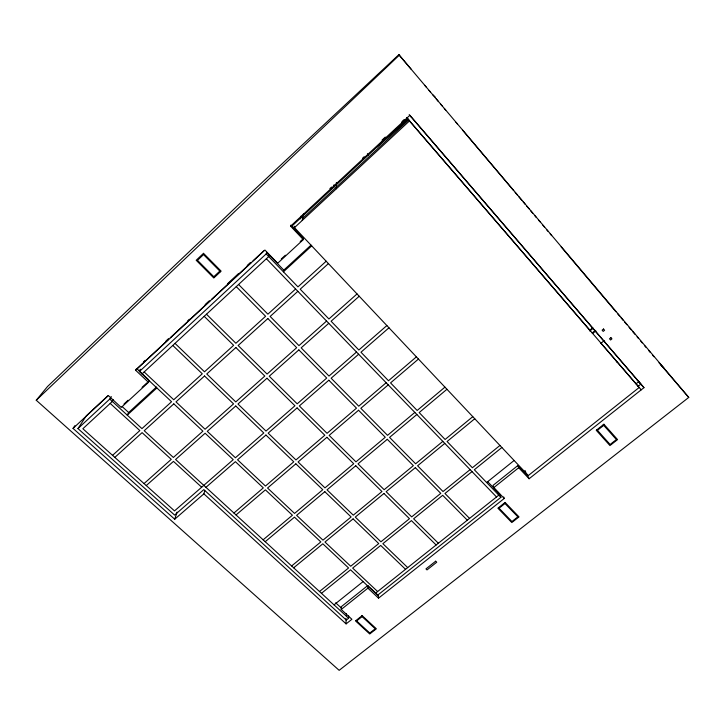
<?xml version="1.0" encoding="UTF-8"?>
<svg xmlns="http://www.w3.org/2000/svg" width="725" height="725" viewBox="0 0 725 725"><rect width="100%" height="100%" fill="white"/><g stroke="black" fill="none" stroke-linecap="round" stroke-linejoin="round"><path stroke-width="1.09" d="M333.989 187.005L334.007 184.766M303.313 239.622L303.485 238.507L290.852 225.122L290.607 226.164L303.313 239.622L277.666 263.257L264.924 250.034L135.611 370.239L148.489 382.329L121.247 407.441L108.342 395.587L73.044 428.403L174.707 519.236L203.879 493.852L204.767 490.752M302.252 220.427L303.413 213.948M300.567 218.868L301.083 216.113M406.915 117.894L639.187 387.485L528.317 475.537L294.495 227.632L294.794 226.236L293.136 227.768M311.043 245.113L283.801 270.117L283.43 271.803L311.696 245.866M269.202 254.964L268.721 256.559L141.991 373.973M111.297 396.575L109.747 399.076L141.964 428.629L171.553 401.732L139.408 371.544L266.175 253.913L266.673 252.336L283.801 270.117M174.707 519.236L177.072 512.113M238.38 273.688L227.632 283.683M148.489 382.329L149.459 380.534M156.455 387.014L128.651 412.534L127.238 415.117L156.863 387.938M139.408 371.544L140.768 369.224L139.127 370.738M135.611 370.239L136.653 368.499L148.661 379.782M113.354 399.774L112.339 401.442L82.877 428.738L174.517 510.907L233.233 459.659L205.112 433.242L175.595 459.487L348.616 618.244L346.296 620.092L203.834 489.611L174.616 515.076L77.965 428.575L86.302 415.842L107.817 395.841M73.044 428.403L74.874 425.666M36.25 400.245L47.506 386.534L251.783 192.161L398.859 54.674L688.75 397.427L339.146 670.326L36.25 400.245L399.602 54.892M213.793 276.733L219.829 271.077M143.559 361.866L145.199 360.343M165.98 341.013L168.417 338.747M187.775 320.749L189.433 319.208M205.157 304.591L208.99 301.02M247.216 265.477L250.46 262.459M329.893 188.591L331.542 187.059M362.527 158.249L364.158 156.727M382.03 140.106L385.283 137.088M402.357 121.211L403.997 119.679L405.601 121.637M136.78 368.916L168.671 339.264M170.33 337.723L210.023 300.821M211.682 299.28L251.385 262.377M253.034 260.837L263.791 250.841M290.607 226.164L409.87 115.302L643.972 387.657L529.096 478.754L518.692 467.734L517.786 465.595L493.027 485.397L493.807 487.617L504.247 498.465L378.541 598.161L367.892 588.165L367.738 585.555L341.194 606.78L341.221 609.471L351.906 619.277L346.106 623.881L203.879 493.852M291.64 226.354L407.559 118.637M302.615 218.415L408.683 119.933M77.965 428.575L109.747 399.076M294.495 227.632L409.516 120.885M123.993 404.015L128.098 400.227M142.064 387.349L146.994 382.809M281.264 258.997L285.378 255.2M300.195 241.543L303.485 238.507M112.556 455.345L139.834 430.568L110.2 403.426M295.601 289.003L267.906 314.179L238.579 284.481M326.178 261.227L297.957 286.873L266.175 253.913M114.831 457.384L142.1 432.644L171.254 459.351L144.039 483.575M297.839 291.323L270.153 316.453L298.963 345.635L326.576 321.057M328.407 263.592L300.195 289.193L328.914 318.973L357.035 293.933M377.091 146.948L408.175 119.344M146.26 485.569L173.465 461.381L201.668 487.209M328.751 323.314L301.156 347.855L329.005 376.058L356.51 352.042M359.21 296.244L331.098 321.229L358.848 350.012L386.86 325.552M205.945 487.345L235.389 461.68L263.302 487.889L233.939 513.019M358.639 354.244L331.135 378.214L358.757 406.19L386.162 382.737M388.972 327.8L360.968 352.214L388.482 380.743L416.386 356.863M236.042 514.958L265.404 489.864L292.411 515.23L263.13 539.817M388.228 384.875L360.833 408.293L387.54 435.335L414.836 412.416M418.452 359.047L390.558 382.891L417.156 410.468L444.942 387.141M265.196 541.702L294.459 517.152L320.831 541.919L291.64 565.971M416.857 414.51L389.57 437.392L415.624 463.782L442.812 441.371M446.953 389.271L419.177 412.57L445.114 439.468L472.782 416.657M293.652 567.82L322.833 543.795L348.58 567.974L319.489 591.528M444.778 443.41L417.6 465.785L443.02 491.532L470.099 469.619M474.748 418.742L447.089 441.507L472.392 467.752L499.942 445.458M589.371 330.537L592.706 327.791M589.806 331.044L593.15 328.289M595.397 330.364L592.216 332.965L592.66 333.482L595.841 330.872M604.215 340.614L601.043 343.206L600.581 342.68M321.456 593.322L350.538 569.814L377.598 595.225L500.893 497.314L499.815 494.305L487.907 481.944M472.02 471.603L444.96 493.489L469.564 518.411M501.863 447.488L474.322 469.746L500.893 497.314M334.035 604.868L363.071 581.586M486.638 482.515L514.116 460.484M341.221 609.471L367.892 588.165M493.807 487.617L518.692 467.734M375.478 593.231L498.809 495.148L497.749 492.148M638.127 386.253L640.846 384.096L409.19 114.641M356.609 620.935L362.083 616.603M499.036 508.216L504.99 503.503M597.436 430.333L603.735 425.348M635.934 383.715L638.879 381.848M435.19 97.059L432.626 94.658M356.075 620.446L369.786 633.052L375.251 628.765L361.548 616.114M122.081 406.489L128.651 412.534M335.693 602.819L341.466 608.121M144.166 371.952L173.728 399.756L202.284 373.81L172.786 345.435M377.607 591.537L352.676 568.092L380.697 545.436L405.538 569.324M367.738 585.555L378.332 595.506L378.541 598.161M175.015 343.378L204.504 371.798L233.622 345.327L204.205 316.327M407.704 567.603L382.873 543.678L411.41 520.604L436.142 544.982M206.48 314.224L235.888 343.269L265.595 316.272L236.268 286.629M438.353 543.233L413.631 518.81L442.694 495.311L467.317 520.197M214.446 277.385L197.481 260.32L203.526 254.602L220.482 271.739M660.484 364.521L663.837 367.91M688.75 397.427L659.025 362.79M498.51 507.681L511.932 521.52L517.877 516.853L504.464 502.96M266.365 258.743L496.525 496.969M517.786 465.595L528.144 476.57L529.096 478.754M411.048 116.797L411.519 117.296M596.929 429.762L610.106 444.488L616.395 439.558L603.227 424.778M604.369 341.656L605.058 342.445M636.876 379.528L643.972 387.657M406.761 117.74L409.679 121.084M616.64 361.385L641.217 389.833M407.341 118.438L590.15 330.627M600.463 342.608L617.419 362.282L615.752 360.307M398.859 54.674L411.075 69.138M424.723 85.305L426.155 87.009M429.037 90.407L430.469 92.111M436.251 98.963L438.444 101.554M440.637 104.146L442.096 105.877M444.289 108.478L445.748 110.2M455.971 122.317L457.439 124.047M462.55 130.101L513.672 190.648M515.14 192.379L517.324 194.98M518.792 196.711L521.71 200.163M523.169 201.894L525.362 204.495M526.821 206.226L529.014 208.818M530.473 210.549L532.667 213.141M534.86 215.742L536.319 217.464M538.512 220.065L539.971 221.796M542.889 225.257L544.348 226.979M546.541 229.58L548 231.311M550.193 233.903L551.653 235.634M561.15 246.881L615.933 311.759M617.392 313.49L619.585 316.082M621.044 317.813L623.237 320.405M624.696 322.136L626.889 324.728M629.082 327.328L631.267 329.92M632.735 331.651L634.919 334.243M637.112 336.844L638.571 338.575M640.764 341.167L642.223 342.898M644.416 345.49L645.875 347.221M648.803 350.683L650.262 352.413M652.455 355.005L653.914 356.736M401.541 121.972L403.028 123.921M524.982 470.462L525.824 472.374M503.703 496.951L504.247 498.465M367.43 153.691L367.919 155.476M348.553 615.525L348.616 618.244M346.432 613.577L346.478 616.295M346.006 618.307L346.106 623.881M336.373 182.564L336.418 188.727M203.507 253.324L196.185 260.266L213.802 277.983L221.125 271.132L203.507 253.324M173.819 403.861L144.23 430.713L173.375 457.457L202.9 431.167L173.819 403.861M204.541 375.985L175.994 401.886L205.066 429.236L233.55 403.879L204.541 375.985M235.879 347.547L206.761 373.973L235.761 401.913L264.797 376.058L235.879 347.547M267.842 318.547L238.144 345.499L267.054 374.055L296.67 347.683L267.842 318.547M235.752 406L207.278 431.321L235.398 457.765L263.791 432.979L235.752 406M266.99 378.223L237.963 404.033L265.993 431.058L294.948 405.782L266.99 378.223M298.854 349.894L269.247 376.221L297.196 403.825L326.712 378.06L298.854 349.894M265.939 435.045L237.546 459.795L265.459 486.049L293.77 461.816L265.939 435.045M297.087 407.894L268.15 433.124L295.963 459.931L324.818 435.236L297.087 407.894M328.842 380.217L299.334 405.937L327.057 433.314L356.473 408.148L328.842 380.217M295.863 463.828L267.561 488.025L294.558 513.418L322.779 489.719L295.863 463.828M326.912 437.293L298.057 461.952L324.972 487.88L353.728 463.737L326.912 437.293M358.549 410.25L329.15 435.381L355.957 461.861L385.265 437.248L358.549 410.25M324.827 491.695L296.616 515.348L322.969 540.152L351.099 516.961L324.827 491.695M355.767 465.749L327.02 489.855L353.283 515.167L381.939 491.55L355.767 465.749M387.295 439.305L357.996 463.873L384.159 489.71L413.359 465.649L387.295 439.305M353.093 518.882L324.972 542.037L350.719 566.243L378.749 543.56L353.093 518.882M383.924 493.507L355.277 517.088L380.924 541.802L409.471 518.692L383.924 493.507M415.334 467.652L386.144 491.677L411.682 516.898L440.764 493.362L415.334 467.652M603.526 329.014L602.131 330.156L603.191 331.388L604.587 330.256L603.526 329.014M610.903 337.642L609.517 338.774L610.568 339.998L611.954 338.865L610.903 337.642M362.138 615.652L355.495 620.908L369.732 633.985L376.357 628.793L362.138 615.652M505.108 502.461L497.885 508.18L511.814 522.544L519.018 516.889L505.108 502.461M603.898 424.243L596.258 430.288L609.942 445.576L617.564 439.595L603.898 424.243M435.671 561.213L425.956 568.898L427.007 569.913L436.713 562.247L435.671 561.213"/></g></svg>
